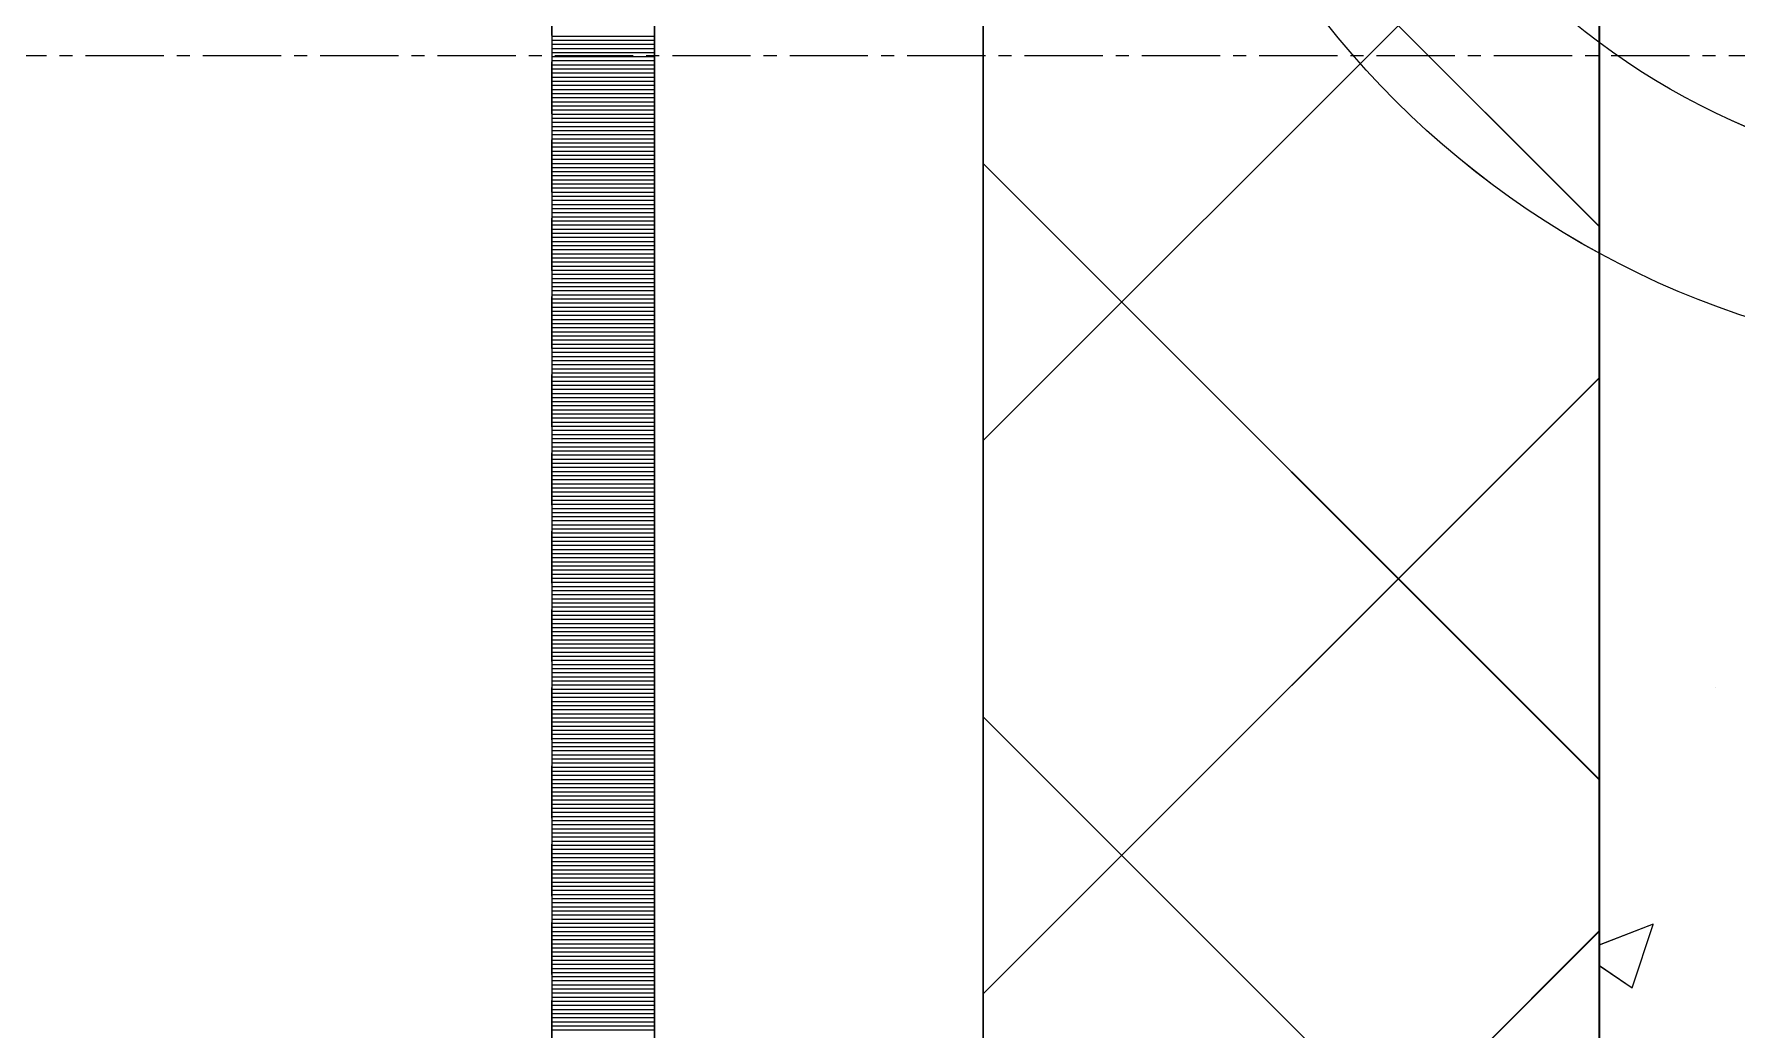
# Model space of a CAD drawing. Header units: millimetres. Extents: x 470010 to 1231400, y -134005 to 421770.
# Drawn here: x 672392.5 to 672807.1, y -20948.5 to -20706 of the extents above; entities that cross this region are included whole.
import ezdxf
from ezdxf.enums import TextEntityAlignment as Align

# ---------------------------------------------------------------- set-up
doc = ezdxf.new("R2010")
doc.units = ezdxf.units.MM
doc.linetypes.add('CENTER2', pattern=[28.575, 19.05, -3.175, 3.175, -3.175])
doc.linetypes.add('DASHED', pattern=[19.05, 12.7, -6.35])
doc.layers.get('Defpoints').update_dxf_attribs({"color": 140})
doc.layers.add('АР_Делит', color=120, linetype='Continuous', lineweight=0, plot=False)
for name, color, linetype, lineweight in [('АР_Стены ПЕНОблок', 52, 'Continuous', 20), ('АР_Тонкая', 254, 'Continuous', 5), ('АР_Утеплитель', 31, 'Continuous', 0), ('АР_Штриховка', 8, 'Continuous', 0)]:
    doc.layers.add(name, color=color, linetype=linetype, lineweight=lineweight)
doc.layers.add('РД_Оси_100', color=7, linetype='Continuous', lineweight=0, true_color=0x525252)
doc.styles.add('style1', font='ARIALN.TTF')

# ---------------------------------------------------------------- blocks, each defined once
blk = doc.blocks.new('СОШ_2200_АР_ОСИ_М100_28.05.24')
at = {"layer": 'АР_Делит', "color": 251, "linetype": 'DASHED', "true_color": 0x636466}
blk.add_lwpolyline([(-355, 13145), (-355, 100855), (37145, 100855), (37145, 129155), (72745, 129155), (72745, 135155), (114955, 135155), (114955, -355)], dxfattribs=at)
at = {"layer": 'РД_Оси_100', "color": 251, "linetype": 'CENTER2', "true_color": 0x636466}
blk.add_line((-5954.958, 72900), (95715.503, 72900), dxfattribs=at)
blk = doc.blocks.new('A$C9108343f')
at = {"layer": 'АР_Делит', "color": 18, "true_color": 0x000000}
for radius in [216.34, 173.04]:
    blk.add_circle((7158.34, 79796.92), radius, dxfattribs=at)
at = {"layer": 'АР_Стены ПЕНОблок', "color": 18, "linetype": 'Continuous', "lineweight": 20, "true_color": 0x000000}
blk.add_line((7054.96, 97555), (7054.96, 21355), dxfattribs=at)
at = {"layer": 'АР_Тонкая', "color": 18, "linetype": 'Continuous', "lineweight": 5, "true_color": 0x000000}
for p, q in [((6799.96, 97555), (6799.96, 21355)), ((6824.96, 97555), (6824.96, 21355)), ((6824.96, 21355), (6824.96, 97555)), ((6904.96, 21355), (6904.96, 97555))]:
    blk.add_line(p, q, dxfattribs=at)
at = {"layer": 'АР_Утеплитель', "color": 18, "linetype": 'Continuous', "lineweight": 0, "true_color": 0x000000}
for p, q in [((6904.96, 97555), (6904.96, 21355)), ((7054.96, 21355), (7054.96, 97555))]:
    blk.add_line(p, q, dxfattribs=at)
at = {"layer": 'АР_Штриховка', "color": 18, "linetype": 'Continuous', "lineweight": 0, "true_color": 0x000000}
for p, q in [((7054.96, 79613.39), (6904.96, 79763.39)), ((6904.96, 79561.25), (7054.96, 79711.25)), ((6799.96, 79659.75), (6824.96, 79659.75)), ((6799.96, 79658.75), (6824.96, 79658.75)), ((6799.96, 79657.75), (6824.96, 79657.75)), ((6799.96, 79656.75), (6824.96, 79656.75)), ((6799.96, 79655.75), (6824.96, 79655.75)), ((6799.96, 79654.75), (6824.96, 79654.75)), ((6799.96, 79653.75), (6824.96, 79653.75)), ((6799.96, 79652.75), (6824.96, 79652.75)), ((6799.96, 79651.75), (6824.96, 79651.75)), ((6799.96, 79650.75), (6824.96, 79650.75)), ((6799.96, 79649.75), (6824.96, 79649.75)), ((6799.96, 79648.75), (6824.96, 79648.75)), ((6799.96, 79647.75), (6824.96, 79647.75)), ((6799.96, 79646.75), (6824.96, 79646.75)), ((6799.96, 79645.75), (6824.96, 79645.75)), ((6799.96, 79644.75), (6824.96, 79644.75)), ((6799.96, 79643.75), (6824.96, 79643.75)), ((6799.96, 79642.75), (6824.96, 79642.75)), ((6799.96, 79641.75), (6824.96, 79641.75)), ((6799.96, 79640.75), (6824.96, 79640.75)), ((6799.96, 79639.75), (6824.96, 79639.75)), ((6799.96, 79638.75), (6824.96, 79638.75)), ((6799.96, 79637.75), (6824.96, 79637.75)), ((6799.96, 79636.75), (6824.96, 79636.75)), ((6799.96, 79635.75), (6824.96, 79635.75)), ((6799.96, 79634.75), (6824.96, 79634.75)), ((6799.96, 79633.75), (6824.96, 79633.75)), ((6799.96, 79632.75), (6824.96, 79632.75)), ((6799.96, 79631.75), (6824.96, 79631.75)), ((6799.96, 79630.75), (6824.96, 79630.75)), ((6799.96, 79629.75), (6824.96, 79629.75)), ((6799.96, 79628.75), (6824.96, 79628.75)), ((6799.96, 79627.75), (6824.96, 79627.75)), ((6799.96, 79626.75), (6824.96, 79626.75)), ((7054.96, 79478.69), (6904.96, 79628.69)), ((6799.96, 79625.75), (6824.96, 79625.75)), ((6799.96, 79624.75), (6824.96, 79624.75)), ((6799.96, 79623.75), (6824.96, 79623.75)), ((6799.96, 79622.75), (6824.96, 79622.75)), ((6799.96, 79621.75), (6824.96, 79621.75)), ((6799.96, 79620.75), (6824.96, 79620.75)), ((6799.96, 79619.75), (6824.96, 79619.75)), ((6799.96, 79618.75), (6824.96, 79618.75)), ((6799.96, 79617.75), (6824.96, 79617.75)), ((6799.96, 79616.75), (6824.96, 79616.75)), ((6799.96, 79615.75), (6824.96, 79615.75)), ((6799.96, 79614.75), (6824.96, 79614.75)), ((6799.96, 79613.75), (6824.96, 79613.75)), ((6799.96, 79612.75), (6824.96, 79612.75)), ((6799.96, 79611.75), (6824.96, 79611.75)), ((6799.96, 79610.75), (6824.96, 79610.75)), ((6799.96, 79609.75), (6824.96, 79609.75)), ((6799.96, 79608.75), (6824.96, 79608.75)), ((6799.96, 79607.75), (6824.96, 79607.75)), ((6799.96, 79606.75), (6824.96, 79606.75)), ((6799.96, 79605.75), (6824.96, 79605.75)), ((6799.96, 79604.75), (6824.96, 79604.75)), ((6799.96, 79603.75), (6824.96, 79603.75)), ((6799.96, 79602.75), (6824.96, 79602.75)), ((6799.96, 79601.75), (6824.96, 79601.75)), ((6799.96, 79600.75), (6824.96, 79600.75)), ((6799.96, 79599.75), (6824.96, 79599.75)), ((6799.96, 79598.75), (6824.96, 79598.75)), ((6799.96, 79597.75), (6824.96, 79597.75)), ((6799.96, 79596.75), (6824.96, 79596.75)), ((6799.96, 79595.75), (6824.96, 79595.75)), ((6799.96, 79594.75), (6824.96, 79594.75)), ((6799.96, 79593.75), (6824.96, 79593.75)), ((6799.96, 79592.75), (6824.96, 79592.75)), ((6799.96, 79591.75), (6824.96, 79591.75)), ((6799.96, 79590.75), (6824.96, 79590.75)), ((6799.96, 79589.75), (6824.96, 79589.75)), ((6799.96, 79588.75), (6824.96, 79588.75)), ((6799.96, 79587.75), (6824.96, 79587.75)), ((6799.96, 79586.75), (6824.96, 79586.75)), ((6799.96, 79585.75), (6824.96, 79585.75)), ((6799.96, 79584.75), (6824.96, 79584.75)), ((6799.96, 79583.75), (6824.96, 79583.75)), ((6799.96, 79582.75), (6824.96, 79582.75)), ((6799.96, 79581.75), (6824.96, 79581.75)), ((6799.96, 79580.75), (6824.96, 79580.75)), ((6799.96, 79579.75), (6824.96, 79579.75)), ((6799.96, 79578.75), (6824.96, 79578.75)), ((6799.96, 79577.75), (6824.96, 79577.75)), ((6799.96, 79576.75), (6824.96, 79576.75)), ((6904.96, 79426.55), (7054.96, 79576.55)), ((6799.96, 79575.75), (6824.96, 79575.75)), ((6799.96, 79574.75), (6824.96, 79574.75)), ((6799.96, 79573.75), (6824.96, 79573.75)), ((6799.96, 79572.75), (6824.96, 79572.75)), ((6799.96, 79571.75), (6824.96, 79571.75)), ((6799.96, 79570.75), (6824.96, 79570.75)), ((6799.96, 79569.75), (6824.96, 79569.75)), ((6799.96, 79568.75), (6824.96, 79568.75)), ((6799.96, 79567.75), (6824.96, 79567.75)), ((6799.96, 79566.75), (6824.96, 79566.75)), ((6799.96, 79565.75), (6824.96, 79565.75)), ((6799.96, 79564.75), (6824.96, 79564.75)), ((6799.96, 79563.75), (6824.96, 79563.75)), ((6799.96, 79562.75), (6824.96, 79562.75)), ((6799.96, 79561.75), (6824.96, 79561.75)), ((6799.96, 79560.75), (6824.96, 79560.75)), ((6799.96, 79559.75), (6824.96, 79559.75)), ((6799.96, 79558.75), (6824.96, 79558.75)), ((6799.96, 79557.75), (6824.96, 79557.75)), ((6799.96, 79556.75), (6824.96, 79556.75)), ((6799.96, 79555.75), (6824.96, 79555.75)), ((6799.96, 79554.75), (6824.96, 79554.75)), ((6799.96, 79553.75), (6824.96, 79553.75)), ((6799.96, 79552.75), (6824.96, 79552.75)), ((6799.96, 79551.75), (6824.96, 79551.75)), ((6799.96, 79550.75), (6824.96, 79550.75)), ((6799.96, 79549.75), (6824.96, 79549.75)), ((6799.96, 79548.75), (6824.96, 79548.75)), ((6799.96, 79547.75), (6824.96, 79547.75)), ((6799.96, 79546.75), (6824.96, 79546.75)), ((6799.96, 79545.75), (6824.96, 79545.75)), ((6799.96, 79544.75), (6824.96, 79544.75)), ((6799.96, 79543.75), (6824.96, 79543.75)), ((6799.96, 79542.75), (6824.96, 79542.75)), ((6799.96, 79541.75), (6824.96, 79541.75)), ((6799.96, 79540.75), (6824.96, 79540.75)), ((6799.96, 79539.75), (6824.96, 79539.75)), ((6799.96, 79538.75), (6824.96, 79538.75)), ((6799.96, 79537.75), (6824.96, 79537.75)), ((6799.96, 79536.75), (6824.96, 79536.75)), ((6799.96, 79535.75), (6824.96, 79535.75)), ((6799.96, 79534.75), (6824.96, 79534.75)), ((6799.96, 79533.75), (6824.96, 79533.75)), ((6799.96, 79532.75), (6824.96, 79532.75)), ((6799.96, 79531.75), (6824.96, 79531.75)), ((6799.96, 79530.75), (6824.96, 79530.75)), ((6799.96, 79529.75), (6824.96, 79529.75)), ((6799.96, 79528.75), (6824.96, 79528.75)), ((6799.96, 79527.75), (6824.96, 79527.75)), ((6799.96, 79526.75), (6824.96, 79526.75)), ((6799.96, 79525.75), (6824.96, 79525.75)), ((6799.96, 79524.75), (6824.96, 79524.75)), ((6799.96, 79523.75), (6824.96, 79523.75)), ((6799.96, 79522.75), (6824.96, 79522.75)), ((6799.96, 79521.75), (6824.96, 79521.75)), ((6799.96, 79520.75), (6824.96, 79520.75)), ((6799.96, 79519.75), (6824.96, 79519.75)), ((6799.96, 79518.75), (6824.96, 79518.75)), ((6799.96, 79517.75), (6824.96, 79517.75)), ((6799.96, 79516.75), (6824.96, 79516.75)), ((6799.96, 79515.75), (6824.96, 79515.75)), ((6799.96, 79514.75), (6824.96, 79514.75)), ((6799.96, 79513.75), (6824.96, 79513.75)), ((6799.96, 79512.75), (6824.96, 79512.75)), ((6799.96, 79511.75), (6824.96, 79511.75)), ((6799.96, 79510.75), (6824.96, 79510.75)), ((6799.96, 79509.75), (6824.96, 79509.75)), ((6799.96, 79508.75), (6824.96, 79508.75)), ((6799.96, 79507.75), (6824.96, 79507.75)), ((6799.96, 79506.75), (6824.96, 79506.75)), ((6799.96, 79505.75), (6824.96, 79505.75)), ((6799.96, 79504.75), (6824.96, 79504.75)), ((6799.96, 79503.75), (6824.96, 79503.75)), ((6799.96, 79502.75), (6824.96, 79502.75)), ((6799.96, 79501.75), (6824.96, 79501.75)), ((6799.96, 79500.75), (6824.96, 79500.75)), ((6799.96, 79499.75), (6824.96, 79499.75)), ((6799.96, 79498.75), (6824.96, 79498.75)), ((6799.96, 79497.75), (6824.96, 79497.75)), ((7083.13, 79501.07), (7083.13, 79501.07)), ((6799.96, 79496.75), (6824.96, 79496.75)), ((6799.96, 79495.75), (6824.96, 79495.75)), ((6799.96, 79494.75), (6824.96, 79494.75)), ((6799.96, 79493.75), (6824.96, 79493.75)), ((7054.96, 79343.98), (6904.96, 79493.98)), ((6799.96, 79492.75), (6824.96, 79492.75)), ((6799.96, 79491.75), (6824.96, 79491.75)), ((6799.96, 79490.75), (6824.96, 79490.75)), ((6799.96, 79489.75), (6824.96, 79489.75)), ((6799.96, 79488.75), (6824.96, 79488.75)), ((6799.96, 79487.75), (6824.96, 79487.75)), ((6799.96, 79486.75), (6824.96, 79486.75)), ((6799.96, 79485.75), (6824.96, 79485.75)), ((6799.96, 79484.75), (6824.96, 79484.75)), ((6799.96, 79483.75), (6824.96, 79483.75)), ((6799.96, 79482.75), (6824.96, 79482.75)), ((6799.96, 79481.75), (6824.96, 79481.75)), ((6799.96, 79480.75), (6824.96, 79480.75)), ((6799.96, 79479.75), (6824.96, 79479.75)), ((6799.96, 79478.75), (6824.96, 79478.75)), ((6799.96, 79477.75), (6824.96, 79477.75)), ((6799.96, 79476.75), (6824.96, 79476.75)), ((6799.96, 79475.75), (6824.96, 79475.75)), ((6799.96, 79474.75), (6824.96, 79474.75)), ((6799.96, 79473.75), (6824.96, 79473.75)), ((6799.96, 79472.75), (6824.96, 79472.75)), ((6799.96, 79471.75), (6824.96, 79471.75)), ((6799.96, 79470.75), (6824.96, 79470.75)), ((6799.96, 79469.75), (6824.96, 79469.75)), ((6799.96, 79468.75), (6824.96, 79468.75)), ((6799.96, 79467.75), (6824.96, 79467.75)), ((6799.96, 79466.75), (6824.96, 79466.75)), ((6799.96, 79465.75), (6824.96, 79465.75)), ((6799.96, 79464.75), (6824.96, 79464.75)), ((6799.96, 79463.75), (6824.96, 79463.75)), ((6799.96, 79462.75), (6824.96, 79462.75)), ((6799.96, 79461.75), (6824.96, 79461.75)), ((6799.96, 79460.75), (6824.96, 79460.75)), ((6799.96, 79459.75), (6824.96, 79459.75)), ((6799.96, 79458.75), (6824.96, 79458.75)), ((6799.96, 79457.75), (6824.96, 79457.75)), ((6799.96, 79456.75), (6824.96, 79456.75)), ((6799.96, 79455.75), (6824.96, 79455.75)), ((6799.96, 79454.75), (6824.96, 79454.75)), ((6799.96, 79453.75), (6824.96, 79453.75)), ((6799.96, 79452.75), (6824.96, 79452.75)), ((6799.96, 79451.75), (6824.96, 79451.75)), ((6799.96, 79450.75), (6824.96, 79450.75)), ((6799.96, 79449.75), (6824.96, 79449.75)), ((6799.96, 79448.75), (6824.96, 79448.75)), ((6799.96, 79447.75), (6824.96, 79447.75)), ((6799.96, 79446.75), (6824.96, 79446.75)), ((6799.96, 79445.75), (6824.96, 79445.75)), ((6799.96, 79444.75), (6824.96, 79444.75)), ((6799.96, 79443.75), (6824.96, 79443.75)), ((7054.96, 79438.49), (7068.14, 79443.55)), ((6799.96, 79442.75), (6824.96, 79442.75)), ((6799.96, 79441.75), (6824.96, 79441.75)), ((6799.96, 79440.75), (6824.96, 79440.75)), ((6799.96, 79439.75), (6824.96, 79439.75)), ((6904.96, 79291.84), (7054.96, 79441.84)), ((7062.93, 79428.04), (7068.08, 79443.39)), ((6799.96, 79438.75), (6824.96, 79438.75)), ((6799.96, 79437.75), (6824.96, 79437.75)), ((6799.96, 79436.75), (6824.96, 79436.75)), ((6799.96, 79435.75), (6824.96, 79435.75)), ((6799.96, 79434.75), (6824.96, 79434.75)), ((6799.96, 79433.75), (6824.96, 79433.75)), ((6799.96, 79432.75), (6824.96, 79432.75)), ((6799.96, 79431.75), (6824.96, 79431.75)), ((7054.96, 79433.41), (7062.92, 79428.04)), ((6799.96, 79430.75), (6824.96, 79430.75)), ((6799.96, 79429.75), (6824.96, 79429.75)), ((6799.96, 79428.75), (6824.96, 79428.75)), ((6799.96, 79427.75), (6824.96, 79427.75)), ((6799.96, 79426.75), (6824.96, 79426.75)), ((6799.96, 79425.75), (6824.96, 79425.75)), ((6799.96, 79424.75), (6824.96, 79424.75)), ((6799.96, 79423.75), (6824.96, 79423.75)), ((6799.96, 79422.75), (6824.96, 79422.75)), ((6799.96, 79421.75), (6824.96, 79421.75)), ((6799.96, 79420.75), (6824.96, 79420.75)), ((6799.96, 79419.75), (6824.96, 79419.75)), ((6799.96, 79418.75), (6824.96, 79418.75))]:
    blk.add_line(p, q, dxfattribs=at)
at = {"layer": 'РД_Оси_100'}
blk.add_blockref('СОШ_2200_АР_ОСИ_М100_28.05.24', (7154.96, 6755), dxfattribs=at)
at = {"layer": 'Defpoints', "color": 18, "true_color": 0x000000, "style": 'style1'}
for p in [(143949.34, 316089.12), (143974.98, 281639.5), (143890.4, 273244.71), (143839.99, 264276.81), (143967.75, 254892.38), (12251.96, 104178.14), (12382.58, 96023.14)]:
    blk.add_attdef('АР-ПОМЕЩЕНИЕ:НАИМЕНОВАНИЕ', text='', height=100, dxfattribs=at).set_placement(p, align=Align.MIDDLE)
at = {"layer": 'Defpoints', "color": 18, "true_color": 0x000000, "style": 'style1', "flags": 8}
for p in [(143951.3, 279099.09), (143848.34, 269251.11), (143875.33, 260094.25), (144049.74, 250824.7), (163419.28, 238153.36), (155897.46, 237965.97), (183037.2, 237965.97), (143342.94, 237876.19)]:
    blk.add_attdef('АР-ПОМЕЩЕНИЕ:НАИМЕНОВАНИЕ', text='', height=100, dxfattribs=at).set_placement(p, align=Align.MIDDLE)

msp = doc.modelspace()

# ---------------------------------------------------------------- linework, layer by layer
at = {"layer": 'АР_Делит', "color": 18, "true_color": 0x000000}
for radius in [216.336, 173.036]:
    msp.add_circle((672876.957, -20569.322), radius, dxfattribs=at)
at = {"layer": 'АР_Стены ПЕНОблок', "color": 18, "linetype": 'Continuous', "lineweight": 20, "true_color": 0x000000}
msp.add_line((672773.57, -2811.242), (672773.57, -79011.242), dxfattribs=at)
at = {"layer": 'АР_Тонкая', "color": 18, "linetype": 'Continuous', "lineweight": 5, "true_color": 0x000000}
for p, q in [((672518.57, -2811.242), (672518.57, -79011.242)), ((672543.57, -2811.242), (672543.57, -79011.242)), ((672543.57, -79011.242), (672543.57, -2811.242)), ((672623.57, -79011.242), (672623.57, -2811.242))]:
    msp.add_line(p, q, dxfattribs=at)
at = {"layer": 'АР_Утеплитель', "color": 18, "linetype": 'Continuous', "lineweight": 0, "true_color": 0x000000}
for p, q in [((672623.57, -2811.242), (672623.57, -79011.242)), ((672773.57, -79011.242), (672773.57, -2811.242))]:
    msp.add_line(p, q, dxfattribs=at)
at = {"layer": 'АР_Штриховка', "color": 18, "linetype": 'Continuous', "lineweight": 0, "true_color": 0x000000}
for p, q in [((672773.57, -20752.853), (672623.57, -20602.853)), ((672623.57, -20804.99), (672773.57, -20654.99)), ((672518.57, -20706.492), (672543.57, -20706.492)), ((672518.57, -20707.492), (672543.57, -20707.492)), ((672518.57, -20708.492), (672543.57, -20708.492)), ((672518.57, -20709.492), (672543.57, -20709.492)), ((672518.57, -20710.492), (672543.57, -20710.492)), ((672518.57, -20711.492), (672543.57, -20711.492)), ((672518.57, -20712.492), (672543.57, -20712.492)), ((672518.57, -20713.492), (672543.57, -20713.492)), ((672518.57, -20714.492), (672543.57, -20714.492)), ((672518.57, -20715.492), (672543.57, -20715.492)), ((672518.57, -20716.492), (672543.57, -20716.492)), ((672518.57, -20717.492), (672543.57, -20717.492)), ((672518.57, -20718.492), (672543.57, -20718.492)), ((672518.57, -20719.492), (672543.57, -20719.492)), ((672518.57, -20720.492), (672543.57, -20720.492)), ((672518.57, -20721.492), (672543.57, -20721.492)), ((672518.57, -20722.492), (672543.57, -20722.492)), ((672518.57, -20723.492), (672543.57, -20723.492)), ((672518.57, -20724.492), (672543.57, -20724.492)), ((672518.57, -20725.492), (672543.57, -20725.492)), ((672518.57, -20726.492), (672543.57, -20726.492)), ((672518.57, -20727.492), (672543.57, -20727.492)), ((672518.57, -20728.492), (672543.57, -20728.492)), ((672518.57, -20729.492), (672543.57, -20729.492)), ((672518.57, -20730.492), (672543.57, -20730.492)), ((672518.57, -20731.492), (672543.57, -20731.492)), ((672518.57, -20732.492), (672543.57, -20732.492)), ((672518.57, -20733.492), (672543.57, -20733.492)), ((672518.57, -20734.492), (672543.57, -20734.492)), ((672518.57, -20735.492), (672543.57, -20735.492)), ((672518.57, -20736.492), (672543.57, -20736.492)), ((672518.57, -20737.492), (672543.57, -20737.492)), ((672773.57, -20887.557), (672623.57, -20737.557)), ((672518.57, -20738.492), (672543.57, -20738.492)), ((672518.57, -20739.492), (672543.57, -20739.492)), ((672518.57, -20740.492), (672543.57, -20740.492)), ((672518.57, -20741.492), (672543.57, -20741.492)), ((672518.57, -20742.492), (672543.57, -20742.492)), ((672518.57, -20743.492), (672543.57, -20743.492)), ((672518.57, -20744.492), (672543.57, -20744.492)), ((672518.57, -20745.492), (672543.57, -20745.492)), ((672518.57, -20746.492), (672543.57, -20746.492)), ((672518.57, -20747.492), (672543.57, -20747.492)), ((672518.57, -20748.492), (672543.57, -20748.492)), ((672518.57, -20749.492), (672543.57, -20749.492)), ((672518.57, -20750.492), (672543.57, -20750.492)), ((672518.57, -20751.492), (672543.57, -20751.492)), ((672518.57, -20752.492), (672543.57, -20752.492)), ((672518.57, -20753.492), (672543.57, -20753.492)), ((672518.57, -20754.492), (672543.57, -20754.492)), ((672518.57, -20755.492), (672543.57, -20755.492)), ((672518.57, -20756.492), (672543.57, -20756.492)), ((672518.57, -20757.492), (672543.57, -20757.492)), ((672518.57, -20758.492), (672543.57, -20758.492)), ((672518.57, -20759.492), (672543.57, -20759.492)), ((672518.57, -20760.492), (672543.57, -20760.492)), ((672518.57, -20761.492), (672543.57, -20761.492)), ((672518.57, -20762.492), (672543.57, -20762.492)), ((672518.57, -20763.492), (672543.57, -20763.492)), ((672518.57, -20764.492), (672543.57, -20764.492)), ((672518.57, -20765.492), (672543.57, -20765.492)), ((672518.57, -20766.492), (672543.57, -20766.492)), ((672518.57, -20767.492), (672543.57, -20767.492)), ((672518.57, -20768.492), (672543.57, -20768.492)), ((672518.57, -20769.492), (672543.57, -20769.492)), ((672518.57, -20770.492), (672543.57, -20770.492)), ((672518.57, -20771.492), (672543.57, -20771.492)), ((672518.57, -20772.492), (672543.57, -20772.492)), ((672518.57, -20773.492), (672543.57, -20773.492)), ((672518.57, -20774.492), (672543.57, -20774.492)), ((672518.57, -20775.492), (672543.57, -20775.492)), ((672518.57, -20776.492), (672543.57, -20776.492)), ((672518.57, -20777.492), (672543.57, -20777.492)), ((672518.57, -20778.492), (672543.57, -20778.492)), ((672518.57, -20779.492), (672543.57, -20779.492)), ((672518.57, -20780.492), (672543.57, -20780.492)), ((672518.57, -20781.492), (672543.57, -20781.492)), ((672518.57, -20782.492), (672543.57, -20782.492)), ((672518.57, -20783.492), (672543.57, -20783.492)), ((672518.57, -20784.492), (672543.57, -20784.492)), ((672518.57, -20785.492), (672543.57, -20785.492)), ((672518.57, -20786.492), (672543.57, -20786.492)), ((672518.57, -20787.492), (672543.57, -20787.492)), ((672518.57, -20788.492), (672543.57, -20788.492)), ((672518.57, -20789.492), (672543.57, -20789.492)), ((672518.57, -20790.492), (672543.57, -20790.492)), ((672518.57, -20791.492), (672543.57, -20791.492)), ((672623.57, -20939.693), (672773.57, -20789.693)), ((672518.57, -20792.492), (672543.57, -20792.492)), ((672518.57, -20793.492), (672543.57, -20793.492)), ((672518.57, -20794.492), (672543.57, -20794.492)), ((672518.57, -20795.492), (672543.57, -20795.492)), ((672518.57, -20796.492), (672543.57, -20796.492)), ((672518.57, -20797.492), (672543.57, -20797.492)), ((672518.57, -20798.492), (672543.57, -20798.492)), ((672518.57, -20799.492), (672543.57, -20799.492)), ((672518.57, -20800.492), (672543.57, -20800.492)), ((672518.57, -20801.492), (672543.57, -20801.492)), ((672518.57, -20802.492), (672543.57, -20802.492)), ((672518.57, -20803.492), (672543.57, -20803.492)), ((672518.57, -20804.492), (672543.57, -20804.492)), ((672518.57, -20805.492), (672543.57, -20805.492)), ((672518.57, -20806.492), (672543.57, -20806.492)), ((672518.57, -20807.492), (672543.57, -20807.492)), ((672518.57, -20808.492), (672543.57, -20808.492)), ((672518.57, -20809.492), (672543.57, -20809.492)), ((672518.57, -20810.492), (672543.57, -20810.492)), ((672518.57, -20811.492), (672543.57, -20811.492)), ((672518.57, -20812.492), (672543.57, -20812.492)), ((672518.57, -20813.492), (672543.57, -20813.492)), ((672518.57, -20814.492), (672543.57, -20814.492)), ((672518.57, -20815.492), (672543.57, -20815.492)), ((672518.57, -20816.492), (672543.57, -20816.492)), ((672518.57, -20817.492), (672543.57, -20817.492)), ((672518.57, -20818.492), (672543.57, -20818.492)), ((672518.57, -20819.492), (672543.57, -20819.492)), ((672518.57, -20820.492), (672543.57, -20820.492)), ((672518.57, -20821.492), (672543.57, -20821.492)), ((672518.57, -20822.492), (672543.57, -20822.492)), ((672518.57, -20823.492), (672543.57, -20823.492)), ((672518.57, -20824.492), (672543.57, -20824.492)), ((672518.57, -20825.492), (672543.57, -20825.492)), ((672518.57, -20826.492), (672543.57, -20826.492)), ((672518.57, -20827.492), (672543.57, -20827.492)), ((672518.57, -20828.492), (672543.57, -20828.492)), ((672518.57, -20829.492), (672543.57, -20829.492)), ((672518.57, -20830.492), (672543.57, -20830.492)), ((672518.57, -20831.492), (672543.57, -20831.492)), ((672518.57, -20832.492), (672543.57, -20832.492)), ((672518.57, -20833.492), (672543.57, -20833.492)), ((672518.57, -20834.492), (672543.57, -20834.492)), ((672518.57, -20835.492), (672543.57, -20835.492)), ((672518.57, -20836.492), (672543.57, -20836.492)), ((672518.57, -20837.492), (672543.57, -20837.492)), ((672518.57, -20838.492), (672543.57, -20838.492)), ((672518.57, -20839.492), (672543.57, -20839.492)), ((672518.57, -20840.492), (672543.57, -20840.492)), ((672518.57, -20841.492), (672543.57, -20841.492)), ((672518.57, -20842.492), (672543.57, -20842.492)), ((672518.57, -20843.492), (672543.57, -20843.492)), ((672518.57, -20844.492), (672543.57, -20844.492)), ((672518.57, -20845.492), (672543.57, -20845.492)), ((672518.57, -20846.492), (672543.57, -20846.492)), ((672518.57, -20847.492), (672543.57, -20847.492)), ((672518.57, -20848.492), (672543.57, -20848.492)), ((672518.57, -20849.492), (672543.57, -20849.492)), ((672518.57, -20850.492), (672543.57, -20850.492)), ((672518.57, -20851.492), (672543.57, -20851.492)), ((672518.57, -20852.492), (672543.57, -20852.492)), ((672518.57, -20853.492), (672543.57, -20853.492)), ((672518.57, -20854.492), (672543.57, -20854.492)), ((672518.57, -20855.492), (672543.57, -20855.492)), ((672518.57, -20856.492), (672543.57, -20856.492)), ((672518.57, -20857.492), (672543.57, -20857.492)), ((672518.57, -20858.492), (672543.57, -20858.492)), ((672518.57, -20859.492), (672543.57, -20859.492)), ((672518.57, -20860.492), (672543.57, -20860.492)), ((672518.57, -20861.492), (672543.57, -20861.492)), ((672518.57, -20862.492), (672543.57, -20862.492)), ((672518.57, -20863.492), (672543.57, -20863.492)), ((672518.57, -20864.492), (672543.57, -20864.492)), ((672518.57, -20865.492), (672543.57, -20865.492)), ((672518.57, -20866.492), (672543.57, -20866.492)), ((672518.57, -20867.492), (672543.57, -20867.492)), ((672518.57, -20868.492), (672543.57, -20868.492)), ((672518.57, -20869.492), (672543.57, -20869.492)), ((672518.57, -20870.492), (672543.57, -20870.492)), ((672518.57, -20871.492), (672543.57, -20871.492)), ((672518.57, -20872.492), (672543.57, -20872.492)), ((672518.57, -20873.492), (672543.57, -20873.492)), ((672518.57, -20874.492), (672543.57, -20874.492)), ((672773.57, -21022.26), (672623.57, -20872.26)), ((672518.57, -20875.492), (672543.57, -20875.492)), ((672518.57, -20876.492), (672543.57, -20876.492)), ((672518.57, -20877.492), (672543.57, -20877.492)), ((672518.57, -20878.492), (672543.57, -20878.492)), ((672518.57, -20879.492), (672543.57, -20879.492)), ((672518.57, -20880.492), (672543.57, -20880.492)), ((672518.57, -20881.492), (672543.57, -20881.492)), ((672518.57, -20882.492), (672543.57, -20882.492)), ((672518.57, -20883.492), (672543.57, -20883.492)), ((672518.57, -20884.492), (672543.57, -20884.492)), ((672518.57, -20885.492), (672543.57, -20885.492)), ((672518.57, -20886.492), (672543.57, -20886.492)), ((672518.57, -20887.492), (672543.57, -20887.492)), ((672518.57, -20888.492), (672543.57, -20888.492)), ((672518.57, -20889.492), (672543.57, -20889.492)), ((672518.57, -20890.492), (672543.57, -20890.492)), ((672518.57, -20891.492), (672543.57, -20891.492)), ((672518.57, -20892.492), (672543.57, -20892.492)), ((672518.57, -20893.492), (672543.57, -20893.492)), ((672518.57, -20894.492), (672543.57, -20894.492)), ((672518.57, -20895.492), (672543.57, -20895.492)), ((672518.57, -20896.492), (672543.57, -20896.492)), ((672518.57, -20897.492), (672543.57, -20897.492)), ((672518.57, -20898.492), (672543.57, -20898.492)), ((672518.57, -20899.492), (672543.57, -20899.492)), ((672518.57, -20900.492), (672543.57, -20900.492)), ((672518.57, -20901.492), (672543.57, -20901.492)), ((672518.57, -20902.492), (672543.57, -20902.492)), ((672518.57, -20903.492), (672543.57, -20903.492)), ((672518.57, -20904.492), (672543.57, -20904.492)), ((672518.57, -20905.492), (672543.57, -20905.492)), ((672518.57, -20906.492), (672543.57, -20906.492)), ((672518.57, -20907.492), (672543.57, -20907.492)), ((672518.57, -20908.492), (672543.57, -20908.492)), ((672518.57, -20909.492), (672543.57, -20909.492)), ((672518.57, -20910.492), (672543.57, -20910.492)), ((672518.57, -20911.492), (672543.57, -20911.492)), ((672518.57, -20912.492), (672543.57, -20912.492)), ((672518.57, -20913.492), (672543.57, -20913.492)), ((672518.57, -20914.492), (672543.57, -20914.492)), ((672518.57, -20915.492), (672543.57, -20915.492)), ((672518.57, -20916.492), (672543.57, -20916.492)), ((672518.57, -20917.492), (672543.57, -20917.492)), ((672518.57, -20918.492), (672543.57, -20918.492)), ((672518.57, -20919.492), (672543.57, -20919.492)), ((672518.57, -20920.492), (672543.57, -20920.492)), ((672518.57, -20921.492), (672543.57, -20921.492)), ((672518.57, -20922.492), (672543.57, -20922.492)), ((672518.57, -20923.492), (672543.57, -20923.492)), ((672773.57, -20927.754), (672786.752, -20922.694)), ((672781.546, -20938.204), (672786.696, -20922.855)), ((672518.57, -20924.492), (672543.57, -20924.492)), ((672518.57, -20925.492), (672543.57, -20925.492)), ((672518.57, -20926.492), (672543.57, -20926.492)), ((672518.57, -20927.492), (672543.57, -20927.492)), ((672623.57, -21074.397), (672773.57, -20924.397)), ((672518.57, -20928.492), (672543.57, -20928.492)), ((672518.57, -20929.492), (672543.57, -20929.492)), ((672518.57, -20930.492), (672543.57, -20930.492)), ((672518.57, -20931.492), (672543.57, -20931.492)), ((672518.57, -20932.492), (672543.57, -20932.492)), ((672518.57, -20933.492), (672543.57, -20933.492)), ((672518.57, -20934.492), (672543.57, -20934.492)), ((672518.57, -20935.492), (672543.57, -20935.492)), ((672518.57, -20936.492), (672543.57, -20936.492)), ((672773.57, -20932.829), (672781.531, -20938.199)), ((672518.57, -20937.492), (672543.57, -20937.492)), ((672518.57, -20938.492), (672543.57, -20938.492)), ((672518.57, -20939.492), (672543.57, -20939.492)), ((672518.57, -20940.492), (672543.57, -20940.492)), ((672518.57, -20941.492), (672543.57, -20941.492)), ((672518.57, -20942.492), (672543.57, -20942.492)), ((672518.57, -20943.492), (672543.57, -20943.492)), ((672518.57, -20944.492), (672543.57, -20944.492)), ((672518.57, -20945.492), (672543.57, -20945.492)), ((672518.57, -20946.492), (672543.57, -20946.492)), ((672518.57, -20947.492), (672543.57, -20947.492)), ((672518.57, -20948.492), (672543.57, -20948.492))]:
    msp.add_line(p, q, dxfattribs=at)

# ---------------------------------------------------------------- block references
msp.add_blockref('A$C9108343f', (665718.612, -100366.242))
at = {"layer": 'РД_Оси_100'}
msp.add_blockref('СОШ_2200_АР_ОСИ_М100_28.05.24', (672873.57, -93611.242), dxfattribs=at)

doc.saveas('drawing.dxf')
